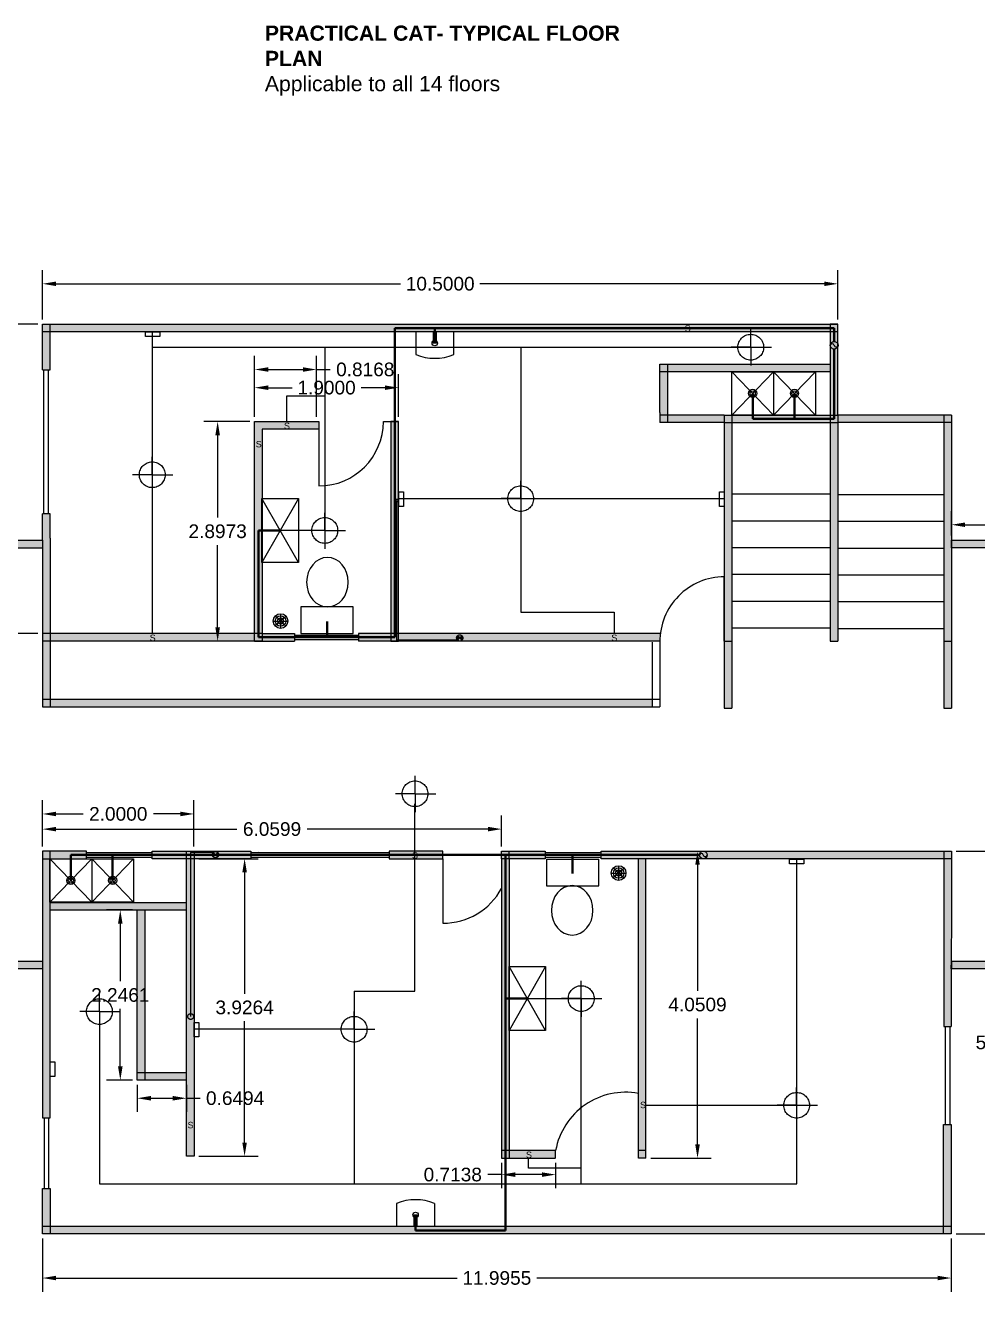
# Model space of a CAD drawing. Header units: inches. Extents: x 14 to 139, y -2 to 83.
# Drawn here: x 24.16 to 36.73, y 0.03 to 16.75 of the extents above; entities that cross this region are included whole.
import ezdxf

# ---------------------------------------------------------------- set-up
doc = ezdxf.new("R2010")
doc.units = ezdxf.units.IN
doc.header["$MEASUREMENT"] = 0
doc.header["$PDMODE"] = 3
doc.linetypes.add('ACAD_ISO02W100', pattern=[15, 12, -3])
doc.layers.add('Plumb-Cold-Supply', color=5, linetype='Continuous', lineweight=40)
for name, color, linetype in [('Services-Electrical', 1, 'ACAD_ISO02W100'), ('Services-Internet', 3, 'ACAD_ISO02W100'), ('Services-Water', 5, 'Continuous')]:
    doc.layers.add(name, color=color, linetype=linetype)
doc.styles.get("Standard").update_dxf_attribs({"font": 'arial.ttf'})
doc.dimstyles.get("Standard").update_dxf_attribs({"dimtxt": 0.18, "dimasz": 0.18, "dimexe": 0.18, "dimexo": 0.0625, "dimgap": 0.09, "dimtad": 0, "dimtih": 1, "dimtoh": 1, "dimdec": 4, "dimzin": 0, "dimdsep": 46, "dimtxsty": 'Standard', "dimcen": 0.09, "dimadec": 0, "dimazin": 0, "dimtfac": 1, "dimtdec": 4, "dimtofl": 0, "dimtmove": 0, "dimatfit": 3, "dimfxl": 1, "dimtolj": 1, "dimtzin": 0, "dimarcsym": 0})

# ---------------------------------------------------------------- blocks, each defined once
blk = doc.blocks.new('*D2')
at = {"color": 0, "lineweight": -2, "transparency": 16777216}
for p, q in [((24.387, 12.865), (24.387, 13.514)), ((34.887, 12.865), (34.887, 13.514)), ((24.567, 13.334), (29.112, 13.334)), ((34.707, 13.334), (30.162, 13.334))]:
    blk.add_line(p, q, dxfattribs=at)
at = {"color": 0, "transparency": 16777216}
for points in [[(24.567, 13.364), (24.567, 13.304), (24.387, 13.334)], [(34.707, 13.364), (34.707, 13.304), (34.887, 13.334)]]:
    blk.add_solid(points, dxfattribs=at)
at = {"layer": 'Defpoints', "color": 0, "transparency": 16777216}
for p in [(34.887, 13.334), (24.387, 12.802), (34.887, 12.802)]:
    blk.add_point(p, dxfattribs=at)
at = {"color": 0, "transparency": 16777216, "insert": (29.637, 13.334), "char_height": 0.18, "attachment_point": 5}
blk.add_mtext('\\A1;10.5000', dxfattribs=at)
blk = doc.blocks.new('*D9')
at = {"color": 0, "lineweight": -2, "transparency": 16777216}
for p, q in [((24.387, 0.733), (24.387, 0.032)), ((36.383, 0.733), (36.383, 0.032)), ((24.567, 0.212), (29.859, 0.212)), ((36.203, 0.212), (30.911, 0.212))]:
    blk.add_line(p, q, dxfattribs=at)
at = {"color": 0, "transparency": 16777216}
for points in [[(24.567, 0.242), (24.567, 0.182), (24.387, 0.212)], [(36.203, 0.242), (36.203, 0.182), (36.383, 0.212)]]:
    blk.add_solid(points, dxfattribs=at)
at = {"layer": 'Defpoints', "color": 0, "transparency": 16777216}
for p in [(24.387, 0.795), (36.383, 0.795), (36.383, 0.212)]:
    blk.add_point(p, dxfattribs=at)
at = {"color": 0, "transparency": 16777216, "insert": (30.385, 0.212), "char_height": 0.18, "attachment_point": 5}
blk.add_mtext('\\A1;11.9955', dxfattribs=at)
blk = doc.blocks.new('*D19')
at = {"color": 0, "lineweight": -2, "transparency": 16777216}
for p, q in [((27.125, 11.516), (26.519, 11.516)), ((26.699, 11.336), (26.699, 10.249)), ((26.699, 8.799), (26.699, 9.885)), ((27.125, 8.619), (26.519, 8.619))]:
    blk.add_line(p, q, dxfattribs=at)
at = {"color": 0, "transparency": 16777216}
for points in [[(26.669, 11.336), (26.729, 11.336), (26.699, 11.516)], [(26.669, 8.799), (26.729, 8.799), (26.699, 8.619)]]:
    blk.add_solid(points, dxfattribs=at)
at = {"layer": 'Defpoints', "color": 0, "transparency": 16777216}
for p in [(27.187, 11.516), (26.699, 8.619), (27.187, 8.619)]:
    blk.add_point(p, dxfattribs=at)
at = {"color": 0, "transparency": 16777216, "insert": (26.699, 10.067), "char_height": 0.18, "attachment_point": 5}
blk.add_mtext('\\A1;2.8973', dxfattribs=at)
blk = doc.blocks.new('*D20')
at = {"color": 0, "lineweight": -2, "transparency": 16777216}
for p, q in [((27.187, 11.578), (27.187, 12.383)), ((28.004, 11.578), (28.004, 12.383)), ((27.367, 12.203), (27.824, 12.203)), ((28.004, 12.203), (28.184, 12.203))]:
    blk.add_line(p, q, dxfattribs=at)
at = {"color": 0, "transparency": 16777216}
for points in [[(27.367, 12.233), (27.367, 12.173), (27.187, 12.203)], [(27.824, 12.233), (27.824, 12.173), (28.004, 12.203)]]:
    blk.add_solid(points, dxfattribs=at)
at = {"layer": 'Defpoints', "color": 0, "transparency": 16777216}
for p in [(28.004, 12.203), (27.187, 11.516), (28.004, 11.516)]:
    blk.add_point(p, dxfattribs=at)
at = {"color": 0, "transparency": 16777216, "insert": (28.648, 12.203), "char_height": 0.18, "attachment_point": 5}
blk.add_mtext('\\A1;0.8168', dxfattribs=at)
blk = doc.blocks.new('*D21')
at = {"color": 0, "lineweight": -2, "transparency": 16777216}
for p, q in [((27.187, 11.578), (27.187, 12.143)), ((29.087, 11.578), (29.087, 12.143)), ((27.367, 11.963), (27.682, 11.963)), ((28.907, 11.963), (28.592, 11.963))]:
    blk.add_line(p, q, dxfattribs=at)
at = {"color": 0, "transparency": 16777216}
for points in [[(27.367, 11.993), (27.367, 11.933), (27.187, 11.963)], [(28.907, 11.993), (28.907, 11.933), (29.087, 11.963)]]:
    blk.add_solid(points, dxfattribs=at)
at = {"layer": 'Defpoints', "color": 0, "transparency": 16777216}
for p in [(29.087, 11.963), (27.187, 11.516), (29.087, 11.516)]:
    blk.add_point(p, dxfattribs=at)
at = {"color": 0, "transparency": 16777216, "insert": (28.137, 11.963), "char_height": 0.18, "attachment_point": 5}
blk.add_mtext('\\A1;1.9000', dxfattribs=at)
blk = doc.blocks.new('*D22')
at = {"color": 0, "lineweight": -2, "transparency": 16777216}
for p, q in [((24.325, 12.802), (23.42, 12.802)), ((23.6, 12.622), (23.6, 10.942)), ((23.6, 8.899), (23.6, 10.579)), ((24.325, 8.719), (23.42, 8.719))]:
    blk.add_line(p, q, dxfattribs=at)
at = {"color": 0, "transparency": 16777216}
for points in [[(23.57, 12.622), (23.63, 12.622), (23.6, 12.802)], [(23.57, 8.899), (23.63, 8.899), (23.6, 8.719)]]:
    blk.add_solid(points, dxfattribs=at)
at = {"layer": 'Defpoints', "color": 0, "transparency": 16777216}
for p in [(24.387, 12.802), (23.6, 8.719), (24.387, 8.719)]:
    blk.add_point(p, dxfattribs=at)
at = {"color": 0, "transparency": 16777216, "insert": (23.6, 10.761), "char_height": 0.18, "attachment_point": 5}
blk.add_mtext('\\A1;4.0838', dxfattribs=at)
blk = doc.blocks.new('*D23')
at = {"color": 0, "lineweight": -2, "transparency": 16777216}
for p, q in [((36.448, 5.846), (37.27, 5.846)), ((37.09, 5.666), (37.09, 3.503)), ((37.09, 0.975), (37.09, 3.139)), ((36.448, 0.795), (37.27, 0.795))]:
    blk.add_line(p, q, dxfattribs=at)
at = {"color": 0, "transparency": 16777216}
for points in [[(37.06, 5.666), (37.12, 5.666), (37.09, 5.846)], [(37.06, 0.975), (37.12, 0.975), (37.09, 0.795)]]:
    blk.add_solid(points, dxfattribs=at)
at = {"layer": 'Defpoints', "color": 0, "transparency": 16777216}
for p in [(36.385, 5.846), (36.385, 0.795), (37.09, 0.795)]:
    blk.add_point(p, dxfattribs=at)
at = {"color": 0, "transparency": 16777216, "insert": (37.09, 3.321), "char_height": 0.18, "attachment_point": 5}
blk.add_mtext('\\A1;5.0509', dxfattribs=at)
blk = doc.blocks.new('*D24')
at = {"color": 0, "lineweight": -2, "transparency": 16777216}
for p, q in [((32.416, 5.846), (33.214, 5.846)), ((33.034, 5.666), (33.034, 4.003)), ((33.034, 1.975), (33.034, 3.639)), ((32.416, 1.795), (33.214, 1.795))]:
    blk.add_line(p, q, dxfattribs=at)
at = {"color": 0, "transparency": 16777216}
for points in [[(33.004, 5.666), (33.064, 5.666), (33.034, 5.846)], [(33.004, 1.975), (33.064, 1.975), (33.034, 1.795)]]:
    blk.add_solid(points, dxfattribs=at)
at = {"layer": 'Defpoints', "color": 0, "transparency": 16777216}
for p in [(32.353, 5.846), (33.034, 5.846), (32.353, 1.795)]:
    blk.add_point(p, dxfattribs=at)
at = {"color": 0, "transparency": 16777216, "insert": (33.034, 3.821), "char_height": 0.18, "attachment_point": 5}
blk.add_mtext('\\A1;4.0509', dxfattribs=at)
blk = doc.blocks.new('*D25')
at = {"color": 0, "lineweight": -2, "transparency": 16777216}
for p, q in [((30.447, 1.733), (30.447, 1.397)), ((31.161, 1.733), (31.161, 1.397)), ((30.447, 1.577), (30.267, 1.577)), ((30.981, 1.577), (30.627, 1.577))]:
    blk.add_line(p, q, dxfattribs=at)
at = {"color": 0, "transparency": 16777216}
for points in [[(30.627, 1.607), (30.627, 1.547), (30.447, 1.577)], [(30.981, 1.607), (30.981, 1.547), (31.161, 1.577)]]:
    blk.add_solid(points, dxfattribs=at)
at = {"layer": 'Defpoints', "color": 0, "transparency": 16777216}
for p in [(30.447, 1.795), (31.161, 1.795), (30.447, 1.577)]:
    blk.add_point(p, dxfattribs=at)
at = {"color": 0, "transparency": 16777216, "insert": (29.803, 1.577), "char_height": 0.18, "attachment_point": 5}
blk.add_mtext('\\A1;0.7138', dxfattribs=at)
blk = doc.blocks.new('*D26')
at = {"color": 0, "lineweight": -2, "transparency": 16777216}
for p, q in [((26.45, 5.746), (27.235, 5.746)), ((27.055, 5.566), (27.055, 3.965)), ((27.055, 2), (27.055, 3.601)), ((26.45, 1.82), (27.235, 1.82))]:
    blk.add_line(p, q, dxfattribs=at)
at = {"color": 0, "transparency": 16777216}
for points in [[(27.025, 5.566), (27.085, 5.566), (27.055, 5.746)], [(27.025, 2), (27.085, 2), (27.055, 1.82)]]:
    blk.add_solid(points, dxfattribs=at)
at = {"layer": 'Defpoints', "color": 0, "transparency": 16777216}
for p in [(26.387, 5.746), (27.055, 5.746), (26.387, 1.82)]:
    blk.add_point(p, dxfattribs=at)
at = {"color": 0, "transparency": 16777216, "insert": (27.055, 3.783), "char_height": 0.18, "attachment_point": 5}
blk.add_mtext('\\A1;3.9264', dxfattribs=at)
blk = doc.blocks.new('*D27')
at = {"color": 0, "lineweight": -2, "transparency": 16777216}
for p, q in [((25.575, 5.07), (25.234, 5.07)), ((25.414, 4.89), (25.414, 4.129)), ((25.414, 3.004), (25.414, 3.765)), ((25.575, 2.824), (25.234, 2.824))]:
    blk.add_line(p, q, dxfattribs=at)
at = {"color": 0, "transparency": 16777216}
for points in [[(25.384, 4.89), (25.444, 4.89), (25.414, 5.07)], [(25.384, 3.004), (25.444, 3.004), (25.414, 2.824)]]:
    blk.add_solid(points, dxfattribs=at)
at = {"layer": 'Defpoints', "color": 0, "transparency": 16777216}
for p in [(25.638, 5.07), (25.414, 2.824), (25.638, 2.824)]:
    blk.add_point(p, dxfattribs=at)
at = {"color": 0, "transparency": 16777216, "insert": (25.414, 3.947), "char_height": 0.18, "attachment_point": 5}
blk.add_mtext('\\A1;2.2461', dxfattribs=at)
blk = doc.blocks.new('*D28')
at = {"color": 0, "lineweight": -2, "transparency": 16777216}
for p, q in [((25.638, 2.762), (25.638, 2.405)), ((26.287, 2.762), (26.287, 2.405)), ((25.818, 2.585), (26.107, 2.585)), ((26.287, 2.585), (26.467, 2.585))]:
    blk.add_line(p, q, dxfattribs=at)
at = {"color": 0, "transparency": 16777216}
for points in [[(25.818, 2.615), (25.818, 2.555), (25.638, 2.585)], [(26.107, 2.615), (26.107, 2.555), (26.287, 2.585)]]:
    blk.add_solid(points, dxfattribs=at)
at = {"layer": 'Defpoints', "color": 0, "transparency": 16777216}
for p in [(25.638, 2.824), (26.287, 2.824), (26.287, 2.585)]:
    blk.add_point(p, dxfattribs=at)
at = {"color": 0, "transparency": 16777216, "insert": (26.93, 2.585), "char_height": 0.18, "attachment_point": 5}
blk.add_mtext('\\A1;0.6494', dxfattribs=at)
blk = doc.blocks.new('*D29')
at = {"color": 0, "lineweight": -2, "transparency": 16777216}
for p, q in [((24.387, 5.909), (24.387, 6.517)), ((26.387, 5.909), (26.387, 6.517)), ((24.567, 6.337), (24.922, 6.337)), ((26.207, 6.337), (25.852, 6.337))]:
    blk.add_line(p, q, dxfattribs=at)
at = {"color": 0, "transparency": 16777216}
for points in [[(24.567, 6.367), (24.567, 6.307), (24.387, 6.337)], [(26.207, 6.367), (26.207, 6.307), (26.387, 6.337)]]:
    blk.add_solid(points, dxfattribs=at)
at = {"layer": 'Defpoints', "color": 0, "transparency": 16777216}
for p in [(26.387, 6.337), (24.387, 5.846), (26.387, 5.846)]:
    blk.add_point(p, dxfattribs=at)
at = {"color": 0, "transparency": 16777216, "insert": (25.387, 6.337), "char_height": 0.18, "attachment_point": 5}
blk.add_mtext('\\A1;2.0000', dxfattribs=at)
blk = doc.blocks.new('*D30')
at = {"color": 0, "lineweight": -2, "transparency": 16777216}
for p, q in [((24.387, 5.909), (24.387, 6.317)), ((30.447, 5.909), (30.447, 6.317)), ((24.567, 6.137), (26.953, 6.137)), ((30.267, 6.137), (27.881, 6.137))]:
    blk.add_line(p, q, dxfattribs=at)
at = {"color": 0, "transparency": 16777216}
for points in [[(24.567, 6.167), (24.567, 6.107), (24.387, 6.137)], [(30.267, 6.167), (30.267, 6.107), (30.447, 6.137)]]:
    blk.add_solid(points, dxfattribs=at)
at = {"layer": 'Defpoints', "color": 0, "transparency": 16777216}
for p in [(30.447, 6.137), (24.387, 5.846), (30.447, 5.846)]:
    blk.add_point(p, dxfattribs=at)
at = {"color": 0, "transparency": 16777216, "insert": (27.417, 6.137), "char_height": 0.18, "attachment_point": 5}
blk.add_mtext('\\A1;6.0599', dxfattribs=at)
blk = doc.blocks.new('*D31')
at = {"color": 0, "lineweight": -2, "transparency": 16777216}
for p, q in [((36.387, 10.014), (36.387, 10.334)), ((38.386, 10.013), (38.386, 10.333)), ((36.567, 10.154), (36.932, 10.154)), ((38.206, 10.153), (37.842, 10.153))]:
    blk.add_line(p, q, dxfattribs=at)
at = {"color": 0, "transparency": 16777216}
for points in [[(36.567, 10.184), (36.567, 10.124), (36.387, 10.154)], [(38.206, 10.183), (38.206, 10.123), (38.386, 10.153)]]:
    blk.add_solid(points, dxfattribs=at)
at = {"layer": 'Defpoints', "color": 0, "transparency": 16777216}
for p in [(38.386, 10.153), (36.387, 9.951), (38.386, 9.951)]:
    blk.add_point(p, dxfattribs=at)
at = {"color": 0, "transparency": 16777216, "insert": (37.387, 10.154), "char_height": 0.18, "attachment_point": 5}
blk.add_mtext('\\A1;1.9993', dxfattribs=at)

msp = doc.modelspace()

# ---------------------------------------------------------------- hatches: boundary and pattern name
h = msp.add_hatch(color=256)
h.dxf.hatch_style = 1
h.paths.add_polyline_path([(34.78705, 12.80244), (33.38705, 12.80244), (24.48705, 12.80244), (24.48705, 12.70244), (33.38705, 12.70244), (34.78705, 12.70244)])
h.paths.add_polyline_path([(24.48705, 12.80244), (24.38705, 12.80244), (24.38705, 12.70244), (24.48705, 12.70244)])
h.paths.add_polyline_path([(24.48705, 12.70244), (24.38705, 12.70244), (24.38705, 12.19729), (24.48705, 12.19729)])
h.paths.add_polyline_path([(24.48705, 9.95139), (24.48649, 9.97561), (24.48649, 10.29731), (24.38705, 10.29731), (24.38705, 9.95139), (24.38705, 8.71861), (24.48705, 8.71861)])
h.paths.add_polyline_path([(27.18704, 8.71861), (24.48705, 8.71861), (24.48705, 8.61861), (27.18704, 8.61861)])
h.paths.add_polyline_path([(27.28704, 11.41592), (28.03704, 11.41592), (28.03704, 11.51592), (27.18704, 11.51592), (27.18704, 8.71861), (27.28704, 8.71861)])
h.paths.add_polyline_path([(27.28704, 8.71861), (27.18704, 8.71861), (27.18704, 8.61861), (27.28704, 8.61861)])
h.paths.add_polyline_path([(24.48705, 8.71861), (24.38705, 8.71861), (24.38705, 8.61861), (24.48705, 8.61861)])
h.paths.add_polyline_path([(24.48705, 8.61861), (24.38705, 8.61861), (24.38705, 7.85151), (24.48705, 7.85151)])
h.paths.add_polyline_path([(24.48705, 7.85151), (24.38705, 7.85151), (24.38705, 7.75151), (24.48705, 7.75151)])
h.paths.add_polyline_path([(32.43664, 7.85151), (31.40105, 7.85151), (24.48705, 7.85151), (24.48705, 7.75151), (31.40105, 7.75151), (32.43664, 7.75151)])
h.paths.add_polyline_path([(28.98704, 8.71861), (28.55854, 8.71861), (28.55854, 8.61861), (28.98704, 8.61861)])
h.paths.add_polyline_path([(29.08704, 8.71861), (28.98704, 8.71861), (28.98704, 8.61861), (29.08704, 8.61861)])
h.paths.add_polyline_path([(29.08704, 11.51592), (28.98704, 11.51592), (28.98704, 8.71861), (29.08704, 8.71861)])
h.paths.add_polyline_path([(32.54332, 8.71861), (29.08704, 8.71861), (29.08704, 8.61861), (32.53665, 8.61861, -0.02926313)])
h.paths.add_polyline_path([(34.88705, 12.70244), (34.78705, 12.70244), (34.78705, 11.60155), (34.88705, 11.60155)])
h.paths.add_polyline_path([(34.88705, 12.80244), (34.78705, 12.80244), (34.78705, 12.70244), (34.88705, 12.70244)])
h.paths.add_polyline_path([(34.78705, 11.60155), (33.48705, 11.60155), (33.48705, 11.50155), (34.78705, 11.50155)])
h.paths.add_polyline_path([(33.48705, 11.60155), (33.38705, 11.60155), (33.38705, 11.50155), (33.48705, 11.50155)])
h.paths.add_polyline_path([(34.88705, 11.60155), (34.78705, 11.60155), (34.78705, 11.50155), (34.88705, 11.50155)])
h.paths.add_polyline_path([(36.28705, 11.60155), (34.88705, 11.60155), (34.88705, 11.50155), (36.28705, 11.50155)])
h.paths.add_polyline_path([(36.38705, 11.60155), (36.28705, 11.60155), (36.28705, 11.50155), (36.38705, 11.50155)])
h.paths.add_polyline_path([(33.48705, 11.50155), (33.38705, 11.50155), (33.38705, 9.46861), (33.38781, 9.46861), (33.38705, 8.61861), (33.48705, 8.61861)])
h.paths.add_polyline_path([(34.88705, 11.50155), (34.78705, 11.50155), (34.78705, 8.61861), (34.88705, 8.61861)])
h.paths.add_polyline_path([(36.38705, 11.50155), (36.28705, 11.50155), (36.28705, 8.61866), (36.38705, 8.61866)])
h.paths.add_polyline_path([(33.48705, 8.61861), (33.38705, 8.61861), (33.38705, 7.73481), (33.48705, 7.73481)])
h.paths.add_polyline_path([(38.38639, 9.95139), (36.38705, 9.95139), (36.38705, 9.85139), (38.38637, 9.85139)])
h.paths.add_polyline_path([(36.28545, 5.84629), (31.7613, 5.84629), (31.7613, 5.74629), (36.2854, 5.74629)])
h.paths.add_polyline_path([(36.38545, 5.84629), (36.28545, 5.84629), (36.2854, 5.74629), (36.3854, 5.74629)])
h.paths.add_polyline_path([(36.3854, 5.74629), (36.2854, 5.74629), (36.28412, 3.53097), (36.38406, 3.53022), (36.38413, 3.53902)])
h.paths.add_polyline_path([(31.02183, 5.84629), (30.54699, 5.84629), (30.54699, 5.74629), (31.02183, 5.74629)])
h.paths.add_polyline_path([(30.54699, 5.84629), (30.44699, 5.84629), (30.44699, 5.74629), (30.54699, 5.74629)])
h.paths.add_polyline_path([(36.38255, 2.23906), (36.28338, 2.23906), (36.28261, 0.89537), (36.38255, 0.89537)])
h.paths.add_polyline_path([(36.38255, 0.89537), (36.28261, 0.89537), (36.28255, 0.79537), (36.38255, 0.79537)])
h.paths.add_polyline_path([(36.28261, 0.89537), (27.00962, 0.89537), (24.48705, 0.89537), (24.48705, 0.79537), (27.00962, 0.79537), (36.28255, 0.79537)])
h.paths.add_polyline_path([(30.54699, 5.74629), (30.44699, 5.74629), (30.44699, 1.89537), (30.54699, 1.89537)])
h.paths.add_polyline_path([(32.35314, 5.74629), (32.25314, 5.74629), (32.25314, 1.89537), (32.35314, 1.89537)])
h.paths.add_polyline_path([(32.35314, 1.89537), (32.25314, 1.89537), (32.25314, 1.79537), (32.35314, 1.79537)])
h.paths.add_polyline_path([(26.38703, 5.74629), (26.28703, 5.74629), (26.28703, 1.81994), (26.38703, 1.81994)])
h.paths.add_polyline_path([(25.73762, 5.07036), (25.63762, 5.07036), (25.63762, 2.92423), (25.73762, 2.92423)])
h.paths.add_polyline_path([(26.28703, 2.92423), (25.73762, 2.92423), (25.73762, 2.82423), (26.28703, 2.82423)])
h.paths.add_polyline_path([(25.73762, 2.92423), (25.63762, 2.92423), (25.63762, 2.82423), (25.73762, 2.82423)])
h.paths.add_polyline_path([(26.28703, 5.84629), (25.83446, 5.84629), (25.83446, 5.74629), (26.28703, 5.74629)])
h.paths.add_polyline_path([(26.38703, 5.84629), (26.28703, 5.84629), (26.28703, 5.74629), (26.38703, 5.74629)])
h.paths.add_polyline_path([(27.13601, 5.84629), (26.38703, 5.84629), (26.38703, 5.74629), (27.13601, 5.74629)])
h.paths.add_polyline_path([(24.96906, 5.84629), (24.48705, 5.84629), (24.48705, 5.74629), (24.96906, 5.74629)])
h.paths.add_polyline_path([(24.48705, 5.84629), (24.38705, 5.84629), (24.38705, 5.74629), (24.48705, 5.74629)])
h.paths.add_polyline_path([(24.48705, 5.74629), (24.38705, 5.74629), (24.38705, 4.39443), (24.38705, 4.29443), (24.38705, 2.32704), (24.48705, 2.32704), (24.48705, 4.29443)])
h.paths.add_polyline_path([(24.48705, 1.39517), (24.38705, 1.39517), (24.38705, 0.89537), (24.48705, 0.89537)])
h.paths.add_polyline_path([(24.48705, 0.89537), (24.38705, 0.89537), (24.38705, 0.79537), (24.48705, 0.79537)])
h.paths.add_polyline_path([(31.1608, 1.89537), (30.54699, 1.89537), (30.54699, 1.79537), (31.1608, 1.79537)])
h.paths.add_polyline_path([(30.54699, 1.89537), (30.44699, 1.89537), (30.44699, 1.79537), (30.54699, 1.79537)])
h.paths.add_polyline_path([(29.67291, 5.84629), (28.96412, 5.84629), (28.96412, 5.74629), (29.67291, 5.74629)])
h.paths.add_polyline_path([(36.28654, 7.73481), (36.38654, 7.73481), (36.38705, 8.61861), (36.28705, 8.61861)])
h = msp.add_hatch(color=256)
h.dxf.hatch_style = 1
h.paths.add_polyline_path([(29.56587, 12.58682, -0.15066439), (29.58587, 12.58066), (29.58587, 12.70131), (29.54587, 12.70131), (29.54587, 12.58066, -0.15066439)])
h.paths.add_polyline_path([(29.58587, 12.55131), (29.58587, 12.58066, 0.15066439), (29.56587, 12.58682, 0.15066439), (29.54587, 12.58066), (29.54587, 12.55131)])
h = msp.add_hatch(color=256)
h.dxf.hatch_style = 1
h.paths.add_polyline_path([(32.63811, 12.17325), (32.53811, 12.17325), (32.53811, 11.63602), (32.53811, 11.60155), (32.63811, 11.60155), (32.63811, 11.63602)])
h.paths.add_polyline_path([(32.63811, 12.27325), (32.53811, 12.27325), (32.53811, 12.17325), (32.63811, 12.17325)])
h.paths.add_polyline_path([(34.78424, 12.27325), (32.63811, 12.27325), (32.63811, 12.17325), (33.48705, 12.17325), (33.48705, 12.17375), (34.58948, 12.17375), (34.78424, 12.17325)])
h.paths.add_polyline_path([(32.63811, 11.60155), (32.53811, 11.60155), (32.53811, 11.50155), (32.63811, 11.50155)])
h.paths.add_polyline_path([(33.38705, 11.60155), (32.63811, 11.60155), (32.63811, 11.50155), (33.38705, 11.50155)])
h = msp.add_hatch(color=256)
h.dxf.hatch_style = 1
h.paths.add_polyline_path([(24.38705, 9.95139), (22.38705, 9.95139), (22.38705, 9.85139), (24.38705, 9.85139)])
h.paths.add_polyline_path([(24.38705, 4.39443), (22.38705, 4.39443), (22.38705, 4.29443), (24.38705, 4.29443)])
h.paths.add_polyline_path([(38.38512, 4.39397), (36.38482, 4.39443), (36.38482, 4.29443), (38.3851, 4.29397)])
h = msp.add_hatch(color=256)
h.dxf.hatch_style = 1
h.paths.add_polyline_path([(27.71554, 8.71861), (27.28704, 8.71861), (27.28704, 8.61861), (27.71554, 8.61861)])
h = msp.add_hatch(color=7)
h.dxf.hatch_style = 1
h.paths.add_polyline_path([(29.86596, 8.63068), (29.89511, 8.65983), (29.86596, 8.68898)])
h.paths.add_polyline_path([(29.89511, 8.65983), (29.92426, 8.63068), (29.92426, 8.68898)])
h = msp.add_hatch(color=7)
h.dxf.hatch_style = 1
h.paths.add_polyline_path([(26.64205, 5.76991), (26.6712, 5.79906), (26.64205, 5.82821)])
h.paths.add_polyline_path([(26.6712, 5.79906), (26.70035, 5.76991), (26.70035, 5.82821)])
h = msp.add_hatch(color=256)
h.dxf.hatch_style = 1
h.paths.add_polyline_path([(26.28703, 5.07036), (26.28703, 5.17036), (25.71694, 5.17036), (25.71694, 5.15587), (24.61451, 5.15587), (24.61451, 5.17036), (24.48705, 5.17036), (24.48705, 5.07036)])
h = msp.add_hatch(color=256)
h.dxf.hatch_style = 1
h.paths.add_polyline_path([(26.28703, 5.17036), (24.48705, 5.17036), (24.48705, 5.07036), (26.28703, 5.07036)])
h = msp.add_hatch(color=256)
h.dxf.hatch_style = 1
h.paths.add_polyline_path([(29.31236, 1.00985, -0.15066439), (29.29236, 1.01602), (29.29236, 0.89537), (29.33236, 0.89537), (29.33236, 1.01602, -0.15066439)])
h.paths.add_polyline_path([(29.29236, 1.04537), (29.29236, 1.01602, 0.15066439), (29.31236, 1.00985, 0.15066439), (29.33236, 1.01602), (29.33236, 1.04537)])

# ---------------------------------------------------------------- linework, layer by layer
for p, q in [((24.38705, 12.80244), (33.38705, 12.80244)), ((24.38705, 12.19729), (24.38705, 12.80244)), ((24.38705, 12.70244), (33.38705, 12.70244)), ((24.48705, 12.19729), (24.48705, 12.80244)), ((33.38705, 12.80244), (34.88705, 12.80244)), ((33.38705, 12.70244), (34.88705, 12.70244)), ((29.31587, 12.70131), (29.31587, 12.40131)), ((29.54587, 12.70131), (29.54587, 12.55131)), ((29.58587, 12.55131), (29.54587, 12.55131)), ((29.58587, 12.70131), (29.58587, 12.55131)), ((29.81587, 12.40131), (29.81587, 12.70131)), ((32.63811, 12.27325), (32.63811, 11.63602)), ((24.38705, 12.19729), (24.48705, 12.19729)), ((24.40649, 10.29731), (24.40649, 12.19729)), ((24.46649, 10.29731), (24.46649, 12.19729)), ((33.48705, 12.17375), (34.03826, 11.60155)), ((34.03826, 12.17375), (33.48705, 11.60155)), ((34.03826, 12.17375), (34.03826, 11.60155)), ((34.58948, 12.17375), (34.03826, 11.60155)), ((34.03826, 12.17375), (34.58948, 11.60155)), ((32.53811, 11.63602), (32.53811, 11.50155)), ((33.38705, 11.60155), (32.53811, 11.60155)), ((32.63811, 11.63602), (32.63811, 11.50155)), ((33.38705, 11.60155), (33.38705, 8.61861)), ((33.38705, 11.60155), (34.88705, 11.60155)), ((33.48705, 11.60155), (33.48705, 8.61861)), ((34.78705, 11.60155), (34.78705, 8.61861)), ((34.88705, 11.60155), (34.88705, 8.61861)), ((36.38705, 11.60155), (34.88705, 11.60155)), ((36.28705, 11.60155), (36.28705, 8.61861)), ((36.38705, 11.60155), (36.38705, 8.61861)), ((28.03704, 11.51592), (28.03704, 10.66592)), ((28.88704, 11.51592), (29.08704, 11.51592)), ((33.38705, 11.50155), (32.53811, 11.50155)), ((33.38705, 11.50155), (34.88705, 11.50155)), ((36.38705, 11.50155), (34.88705, 11.50155)), ((33.48705, 10.5605), (34.78705, 10.5605)), ((34.88705, 10.5537), (36.28705, 10.5537)), ((27.76627, 10.49937), (27.28416, 9.6546)), ((27.76627, 9.6546), (27.28416, 10.49937)), ((24.38705, 9.95139), (24.38705, 10.29731)), ((24.4791, 10.29731), (24.38705, 10.29731)), ((24.48649, 10.29731), (24.38705, 10.29731)), ((24.48649, 9.97561), (24.48649, 10.29731)), ((33.48705, 10.20697), (34.78705, 10.20697)), ((34.88705, 10.2002), (36.28705, 10.2002)), ((22.38705, 9.95139), (24.38705, 9.95139)), ((24.38705, 9.95139), (24.38705, 8.61861)), ((24.38705, 9.95139), (24.38705, 9.85139)), ((24.48649, 9.97561), (24.48705, 9.95139)), ((24.48705, 9.95139), (24.48705, 8.61861)), ((36.38705, 9.95139), (36.38705, 9.85139)), ((22.38705, 9.85139), (24.38705, 9.85139)), ((33.48705, 9.85347), (34.78705, 9.85347)), ((34.88705, 9.8467), (36.28705, 9.8467)), ((33.38705, 8.61861), (33.38781, 9.46861)), ((33.38781, 9.46861), (33.38705, 9.46861)), ((33.48705, 9.49997), (34.78705, 9.49997)), ((34.88705, 9.4932), (36.28705, 9.4932)), ((33.48705, 9.14647), (34.78705, 9.14647)), ((34.88705, 9.1397), (36.28705, 9.1397)), ((27.43336, 8.88233), (27.62663, 8.88233)), ((27.60368, 8.94608), (27.45632, 8.82101)), ((27.4623, 8.95252), (27.5977, 8.81458)), ((27.53024, 8.98019), (27.52976, 8.78691)), ((27.28704, 8.71861), (24.38705, 8.71861)), ((27.28704, 8.71861), (27.71554, 8.71861)), ((27.71554, 8.71861), (27.71554, 8.61861)), ((27.71554, 8.69861), (28.55854, 8.69861)), ((27.79664, 8.71861), (28.48769, 8.71861)), ((32.54332, 8.71861), (28.55854, 8.71861)), ((28.55854, 8.71861), (28.55854, 8.61861)), ((33.48705, 8.79297), (34.78705, 8.79297)), ((34.88705, 8.7862), (36.28705, 8.7862)), ((24.38705, 8.61861), (24.38705, 7.75151)), ((27.28704, 8.61861), (24.38705, 8.61861)), ((24.48705, 8.61861), (24.48705, 7.75151)), ((27.18704, 8.61861), (27.28704, 8.61861)), ((27.28704, 8.61861), (27.28704, 8.61861)), ((27.28704, 8.61861), (27.71554, 8.61861)), ((27.71554, 8.63861), (28.55854, 8.63861)), ((32.53665, 8.61861), (28.55854, 8.61861)), ((32.43664, 8.60592), (32.43664, 7.75151)), ((32.53664, 8.60592), (32.53664, 7.75151)), ((33.38705, 8.61861), (33.48705, 8.61861)), ((33.38705, 8.61861), (33.38705, 7.73481)), ((33.48705, 8.61861), (33.48705, 7.73481)), ((34.78705, 8.61861), (34.88705, 8.61861)), ((36.28705, 8.61866), (36.38705, 8.61866)), ((24.38705, 7.85151), (31.40105, 7.85151)), ((24.38705, 7.75151), (31.40105, 7.75151)), ((31.40105, 7.85151), (32.53664, 7.85151)), ((31.40105, 7.75151), (32.53664, 7.75151)), ((33.38705, 7.73481), (33.48705, 7.73481)), ((33.38705, 7.73481), (33.48705, 7.73481)), ((36.28654, 7.73481), (36.38654, 7.73481)), ((24.48582, 5.74597), (25.03703, 5.17376)), ((25.03703, 5.74597), (24.48582, 5.17376)), ((24.96906, 5.82629), (25.83446, 5.82629)), ((24.96906, 5.76629), (25.83446, 5.76629)), ((25.03703, 5.74597), (25.03703, 5.17376)), ((25.58825, 5.74597), (25.03703, 5.17376)), ((25.03703, 5.74597), (25.58825, 5.17376)), ((26.38703, 5.83714), (26.38703, 3.40846)), ((27.13601, 5.82629), (28.96412, 5.82629)), ((27.13601, 5.76629), (28.96412, 5.76629)), ((27.24345, 5.84629), (27.24345, 5.84629)), ((28.96412, 5.82973), (28.96412, 5.74629)), ((29.67291, 5.74629), (29.67291, 4.89629)), ((30.54699, 5.74629), (30.54699, 5.84629)), ((31.02183, 5.82629), (31.7613, 5.82629)), ((31.02183, 5.76629), (31.7613, 5.76629)), ((31.04061, 5.74163), (31.73166, 5.74163)), ((32.25314, 1.79537), (32.25314, 5.74629)), ((32.35314, 1.79537), (32.35314, 5.74629)), ((31.89589, 5.55588), (32.08916, 5.55588)), ((32.06621, 5.61963), (31.91884, 5.49456)), ((31.92482, 5.62606), (32.06022, 5.48812)), ((31.99277, 5.65373), (31.99228, 5.46045)), ((24.48705, 5.17036), (26.28703, 5.17036)), ((24.48705, 5.07036), (26.28703, 5.07036)), ((25.73762, 5.07036), (26.28703, 5.07036)), ((29.67291, 4.89629), (29.69699, 4.89629)), ((24.38705, 4.39443), (24.38705, 4.29443)), ((36.38482, 4.39443), (36.38482, 4.29443)), ((31.02909, 4.32423), (30.54699, 3.47947)), ((31.02909, 3.47947), (30.54699, 4.32423)), ((36.38456, 4.29443), (36.3848, 4.29443)), ((36.30406, 3.53067), (36.30406, 2.23906)), ((36.36406, 3.53052), (36.36406, 2.23906)), ((36.38413, 3.53902), (36.38406, 3.53022)), ((25.63762, 2.92423), (26.28703, 2.92423)), ((24.40705, 2.32704), (24.40705, 1.39517)), ((24.46705, 2.32704), (24.46705, 1.39517)), ((32.35314, 1.89537), (32.25314, 1.89537)), ((32.35314, 1.79537), (32.25314, 1.79537)), ((29.06236, 1.19537), (29.06236, 0.89537)), ((29.56236, 1.19537), (29.56236, 0.89537)), ((29.29236, 0.89537), (29.29236, 1.04537)), ((29.29236, 1.04537), (29.33236, 1.04537)), ((29.33236, 0.89537), (29.33236, 1.04537)), ((29.56236, 0.89537), (29.86236, 0.89537))]:
    msp.add_line(p, q)
for points in [[(34.78705, 12.80244), (34.78705, 11.60155), (34.88705, 11.60155), (34.88705, 12.80244)], [(33.48705, 12.17375), (34.58948, 12.17375), (34.58948, 11.60155), (33.48705, 11.60155)], [(29.08704, 8.61861), (29.08704, 11.51592), (28.98704, 11.51592), (28.98704, 8.61861)], [(27.76627, 10.49937), (27.76627, 9.6546), (27.28416, 9.6546), (27.28416, 10.49937)], [(24.48582, 5.74597), (25.58825, 5.74597), (25.58825, 5.17376), (24.48582, 5.17376)], [(25.83446, 5.74629), (25.83446, 5.84629), (27.13601, 5.84629), (27.13601, 5.74629)], [(29.67291, 5.74629), (29.67291, 5.84629), (28.96412, 5.84629), (28.96412, 5.74629)], [(24.38705, 4.39443), (24.38705, 4.29443), (22.38705, 4.29443), (22.38705, 4.39443)], [(31.02909, 4.32423), (31.02909, 3.47947), (30.54699, 3.47947), (30.54699, 4.32423)]]:
    msp.add_lwpolyline(points, close=True)
for points in [[(32.53811, 11.63602), (32.53811, 12.27325), (34.78424, 12.27325), (34.78424, 12.17325), (32.53811, 12.17325)], [(27.18704, 8.61861), (27.18704, 11.51592), (28.03704, 11.51592), (28.03704, 11.41592), (27.28704, 11.41592), (27.28704, 8.61861)], [(38.38637, 9.85139), (38.38639, 9.95139), (38.38705, 9.85139), (36.38705, 9.85139), (36.38705, 9.95139), (38.38705, 9.95139)], [(28.48769, 8.71861), (28.48769, 9.07034), (27.79664, 9.07034), (27.79664, 8.71861)], [(36.28705, 8.61866), (36.28654, 7.73481)], [(36.28705, 8.61861), (36.38705, 8.61861), (36.38654, 7.73481)], [(24.38705, 5.74629), (24.96906, 5.74629), (24.96906, 5.84629), (24.38705, 5.84629), (24.38705, 4.29443), (24.38705, 2.32704), (24.48705, 2.32704), (24.48705, 4.29443), (24.48705, 5.84629)], [(26.38703, 5.83714), (26.38703, 1.81994), (26.28703, 1.81994), (26.28703, 5.83714)], [(30.44699, 5.74629), (30.44699, 5.84629), (31.02183, 5.84629), (31.02183, 5.74629), (30.44699, 5.74629), (30.44699, 1.79537), (30.54699, 1.79537)], [(30.54699, 5.74629), (30.54699, 1.79537), (31.1608, 1.79537)], [(31.04061, 5.74163), (31.04061, 5.38989), (31.73166, 5.38989), (31.73166, 5.74163)], [(36.38545, 5.74629), (31.7613, 5.74629), (31.7613, 5.84629), (36.38545, 5.84629)], [(36.28545, 5.84629), (36.28412, 3.53097), (36.38406, 3.53022)], [(36.38545, 5.84629), (36.38413, 3.53902)], [(26.28703, 2.82423), (25.63762, 2.82423), (25.63762, 5.07036), (25.73762, 5.07036), (25.73762, 2.82423)], [(36.38456, 4.29443), (36.38482, 4.39443), (38.38512, 4.39397), (38.3851, 4.29397), (36.3848, 4.29443)], [(36.28255, 0.79543), (36.28338, 2.23906), (36.38255, 2.23906), (36.38255, 0.79537), (27.00962, 0.79537), (24.38705, 0.79537), (24.38705, 1.39517), (24.48705, 1.39517), (24.48705, 0.79537)], [(31.1608, 1.79912), (31.1608, 1.89537), (30.44699, 1.89537)], [(24.38705, 0.89537), (27.00962, 0.89537), (36.38255, 0.89537)]]:
    msp.add_lwpolyline(points)
for centre, radius in [((29.56587, 12.55131), 0.03552), ((33.76266, 11.88765), 0.05404), ((33.76266, 11.88765), 0.03414), ((34.31387, 11.88765), 0.05404), ((34.31387, 11.88765), 0.03414), ((27.53, 8.88355), 0.09664), ((27.53, 8.88355), 0.06944), ((27.53, 8.88355), 0.03918), ((27.53, 8.88355), 0.01554), ((31.99252, 5.55709), 0.09664), ((31.99252, 5.55709), 0.06944), ((31.99252, 5.55709), 0.03918), ((31.99252, 5.55709), 0.01554), ((24.76143, 5.45987), 0.05404), ((24.76143, 5.45987), 0.03414), ((25.31264, 5.45987), 0.05404), ((25.31264, 5.45987), 0.03414), ((29.31236, 1.04537), 0.03552)]:
    msp.add_circle(centre, radius)
for centre, radius, start, end in [((29.56587, 12.99142), 0.64088, 247.040105, 292.959895), ((28.03704, 11.51592), 0.85, 270, 0), ((33.39357, 8.61168), 0.85695, 90.385201, 180.385201), ((29.68495, 5.75833), 0.86212, 269.199783, 332.117675), ((32.08385, 1.72608), 0.93844, 79.607238, 169.607238), ((29.31236, 0.60526), 0.64088, 67.040105, 112.959895)]:
    msp.add_arc(centre, radius, start, end)
at = {"extrusion": (0, 0, -1)}
for centre, major_axis in [((28.14858, 9.3961), (0, -0.32669)), ((31.37972, 5.06413), (0, 0.32669))]:
    msp.add_ellipse(centre, major_axis=major_axis, ratio=0.84004965, start_param=-1.57079633, end_param=4.71238898, dxfattribs=at)
at = {"layer": 'Plumb-Cold-Supply'}
for p, q in [((29.03647, 8.66994), (29.03647, 12.74898)), ((29.03647, 12.74898), (29.56522, 12.74898)), ((34.83801, 12.74898), (29.56522, 12.74898)), ((29.56522, 12.74898), (29.56575, 12.58682)), ((34.83801, 12.57393), (34.83801, 12.74898)), ((34.83746, 11.55103), (34.83746, 12.47213)), ((33.76266, 11.88765), (33.76266, 11.55103)), ((34.31387, 11.88765), (34.31387, 11.55103)), ((33.76266, 11.55103), (34.83746, 11.55103)), ((27.52522, 10.07699), (27.23911, 10.07699)), ((27.23911, 10.07699), (27.23911, 8.66994)), ((28.14489, 8.87927), (28.14489, 8.66994)), ((27.23911, 8.66994), (29.03647, 8.66994)), ((24.76143, 5.45987), (24.76143, 5.79827)), ((24.76143, 5.79827), (25.31264, 5.79827)), ((25.31264, 5.45987), (25.31264, 5.79827)), ((25.31264, 5.79827), (33.05934, 5.7972)), ((30.49984, 0.84162), (30.50052, 5.79755)), ((31.38356, 5.79743), (31.38356, 5.55113)), ((30.78804, 3.90185), (30.50026, 3.90185)), ((29.31171, 1.04537), (29.31171, 0.84162)), ((29.31171, 0.84162), (30.49984, 0.84162))]:
    msp.add_line(p, q, dxfattribs=at)
at = {"layer": 'Services-Electrical'}
for p, q in [((25.83704, 8.71861), (25.83704, 12.70244)), ((33.73655, 12.49733), (33.73655, 12.73204)), ((25.83704, 12.49869), (33.73886, 12.49869)), ((28.11395, 12.49869), (28.11395, 11.85011)), ((30.69994, 12.49869), (30.69994, 9.00145)), ((33.73655, 12.49733), (33.47747, 12.49733)), ((33.73655, 12.49733), (34.00997, 12.49733)), ((33.73655, 12.49733), (33.73655, 12.2552)), ((28.11395, 11.85011), (27.60638, 11.85011)), ((27.60638, 11.85011), (27.60638, 11.51592)), ((28.11395, 11.85011), (28.11395, 10.07994)), ((25.83595, 10.81378), (25.83595, 11.04849)), ((25.83595, 10.81378), (25.57687, 10.81378)), ((25.83595, 10.81378), (26.10936, 10.81378)), ((25.83595, 10.81378), (25.83595, 10.57165)), ((30.6995, 10.49847), (30.6995, 10.73319)), ((29.08704, 10.49839), (30.69994, 10.49839)), ((30.6995, 10.49847), (30.44042, 10.49847)), ((30.6995, 10.49847), (30.97292, 10.49847)), ((30.6995, 10.49847), (30.6995, 10.25635)), ((30.97292, 10.49847), (33.38705, 10.49847)), ((28.11371, 10.07855), (28.11371, 10.31326)), ((28.11395, 10.07994), (27.52522, 10.07994)), ((28.11371, 10.07855), (27.85463, 10.07855)), ((28.11371, 10.07855), (28.38713, 10.07855)), ((28.11371, 10.07855), (28.11371, 9.83642)), ((30.69994, 9.00145), (31.93474, 9.00145)), ((31.93474, 9.00145), (31.93474, 8.71861)), ((29.30451, 6.6043), (29.30451, 6.83901)), ((29.30451, 6.6043), (29.04543, 6.6043)), ((29.30451, 6.6043), (29.57792, 6.6043)), ((29.30451, 6.6043), (29.30451, 6.36217)), ((29.30283, 5.84629), (29.30283, 6.46868)), ((29.30283, 5.74629), (29.30283, 5.84629)), ((29.30283, 4), (29.30283, 5.74629)), ((34.34328, 1.4547), (34.34328, 5.74629)), ((31.49861, 3.9001), (31.49861, 4.13481)), ((25.13807, 3.72884), (25.13807, 3.96355)), ((28.5, 4), (28.5, 1.4547)), ((28.5, 4), (29.30283, 4)), ((30.78804, 3.90185), (31.5, 3.90185)), ((31.49861, 3.9001), (31.23953, 3.9001)), ((31.49861, 3.9001), (31.77203, 3.9001)), ((31.49861, 3.9001), (31.49861, 3.65797)), ((31.5, 1.4547), (31.5, 4)), ((25.13807, 3.72884), (24.87899, 3.72884)), ((25.13807, 3.72884), (25.41149, 3.72884)), ((25.13807, 3.72884), (25.13807, 3.48671)), ((25.13867, 3.72978), (25.13867, 1.4547)), ((28.50058, 3.49537), (28.50058, 3.73008)), ((28.5, 3.49668), (26.38703, 3.49668)), ((28.50058, 3.49537), (28.2415, 3.49537)), ((28.50058, 3.49537), (28.774, 3.49537)), ((28.50058, 3.49537), (28.50058, 3.25324)), ((34.34284, 2.49189), (34.34284, 2.7266)), ((32.35314, 2.49449), (34.34328, 2.49449)), ((34.34284, 2.49189), (34.08376, 2.49189)), ((34.34284, 2.49189), (34.61626, 2.49189)), ((34.34284, 2.49189), (34.34284, 2.24976)), ((30.80451, 1.66186), (30.80451, 1.79537)), ((31.5, 1.66186), (30.80451, 1.66186)), ((25.13867, 1.4547), (34.34328, 1.4547))]:
    msp.add_line(p, q, dxfattribs=at)
for points in [[(25.7475, 12.69917), (25.93809, 12.69917), (25.93809, 12.63764), (25.7475, 12.63764)], [(29.15265, 10.58669), (29.15265, 10.39611), (29.09112, 10.39611), (29.09112, 10.58669)], [(33.38697, 10.58722), (33.38697, 10.39663), (33.32543, 10.39663), (33.32543, 10.58722)], [(34.24627, 5.7404), (34.43686, 5.7404), (34.43686, 5.67886), (34.24627, 5.67886)], [(26.44972, 3.58642), (26.44972, 3.39583), (26.38818, 3.39583), (26.38818, 3.58642)], [(24.54858, 3.06417), (24.54858, 2.87358), (24.48705, 2.87358), (24.48705, 3.06417)]]:
    msp.add_lwpolyline(points, close=True, dxfattribs=at)
for centre in [(33.73655, 12.49733), (25.83595, 10.81378), (30.6995, 10.49847), (28.11371, 10.07855), (29.30451, 6.6043), (31.49861, 3.9001), (25.13807, 3.72884), (28.50058, 3.49537), (34.34284, 2.49189)]:
    msp.add_circle(centre, 0.17017, dxfattribs=at)
at = {"layer": 'Services-Internet'}
for p, q in [((29.06293, 8.63068), (29.06293, 10.47354)), ((29.86596, 8.63068), (29.06293, 8.63068)), ((29.89511, 8.65983), (29.86596, 8.68898)), ((29.86596, 8.68898), (29.86596, 8.63068)), ((29.89511, 8.65983), (29.86596, 8.63068)), ((29.89511, 8.65983), (29.92426, 8.68898)), ((29.89511, 8.65983), (29.92426, 8.63068)), ((29.92426, 8.68898), (29.92426, 8.63068)), ((26.64205, 5.82821), (26.34283, 5.82821)), ((26.34283, 5.82821), (26.34283, 3.66335)), ((26.6712, 5.79906), (26.64205, 5.82821)), ((26.64205, 5.82821), (26.64205, 5.76991)), ((26.6712, 5.79906), (26.64205, 5.76991)), ((26.6712, 5.79906), (26.70035, 5.82821)), ((26.6712, 5.79906), (26.70035, 5.76991)), ((26.70035, 5.82821), (26.70035, 5.76991))]:
    msp.add_line(p, q, dxfattribs=at)
for centre, radius in [((29.06293, 10.47354), 0.01781), ((29.89511, 8.65983), 0.04122), ((26.6712, 5.79906), 0.04122), ((26.34283, 3.66335), 0.03809)]:
    msp.add_circle(centre, radius, dxfattribs=at)
at = {"layer": 'Services-Water'}
for centre in [(34.83795, 12.52303), (33.11025, 5.7972)]:
    msp.add_circle(centre, 0.0509, dxfattribs=at)
for centre, radius, start, end in [((34.8125, 12.51617), 0.02636, 9.63351, 164.931779), ((34.8634, 12.52732), 0.02581, 189.575919, 350.424081), ((33.0848, 5.79034), 0.02636, 9.63351, 164.931779), ((33.1357, 5.80149), 0.02581, 189.575919, 350.424081)]:
    msp.add_arc(centre, radius, start, end, dxfattribs=at)

# ---------------------------------------------------------------- texts
at = {"insert": (27.32283, 16.7425), "char_height": 0.2, "attachment_point": 1}
msp.add_mtext_dynamic_manual_height_columns('{\\fArial|b1|i0|c0|p34;PRACTICAL CAT- TYPICAL FLOOR PLAN\\P}Applicable to all 14 floors', width=5, gutter_width=1, heights=[0], dxfattribs=at)
at = {"layer": 'Services-Electrical', "char_height": 0.08462, "attachment_point": 7, "rotation": 0.0408}
for insert in [(32.86544, 12.70244), (27.57491, 11.41592), (27.20228, 11.17385), (25.80248, 8.61861), (31.89621, 8.61861), (29.26522, 5.74629), (32.27524, 2.4529), (26.30172, 2.18763), (30.76941, 1.79537)]:
    msp.add_mtext_dynamic_manual_height_columns('S', width=0.0738644, gutter_width=0.4231, heights=[0], dxfattribs=dict(at, insert=insert))

# ---------------------------------------------------------------- dimensions: what is measured, and where the dimension line sits
for base, p1, p2, picture, middle in [((34.88705, 13.33363), (24.38705, 12.80244), (34.88705, 12.80244), '*D2', (29.63705, 13.33363)), ((28.00385, 12.20319), (27.18704, 11.51592), (28.00385, 11.51592), '*D20', (28.64766, 12.20319)), ((29.08704, 11.96265), (27.18704, 11.51592), (29.08704, 11.51592), '*D21', (28.13704, 11.96265)), ((26.38703, 6.33739), (24.38705, 5.84629), (26.38703, 5.84629), '*D29', (25.38704, 6.33739)), ((30.44699, 6.13702), (24.38705, 5.84629), (30.44699, 5.84629), '*D30', (27.41702, 6.13702)), ((26.28703, 2.58534), (25.63762, 2.82423), (26.28703, 2.82423), '*D28', (26.93029, 2.58534)), ((30.44699, 1.57715), (31.1608, 1.79537), (30.44699, 1.79537), '*D25', (29.80317, 1.57715)), ((36.38255, 0.21215), (24.38705, 0.79537), (36.38255, 0.79537), '*D9', (30.3848, 0.21215))]:
    dim = msp.add_linear_dim(base=base, p1=p1, p2=p2, dimstyle='Standard')
    dim.commit()
    dim.dimension.update_dxf_attribs({"geometry": picture, "text_midpoint": middle})
for base, p1, p2, picture, middle in [((23.60003, 8.71861), (24.38705, 12.80244), (24.38705, 8.71861), '*D22', (23.60003, 10.76052)), ((26.69865, 8.61861), (27.18704, 11.51592), (27.18704, 8.61861), '*D19', (26.69865, 10.06726)), ((27.055131, 5.746293), (26.387026, 1.819937), (26.387026, 5.746293), '*D26', (27.055131, 3.783115)), ((33.03382, 5.84629), (32.35314, 1.79537), (32.35314, 5.84629), '*D24', (33.03382, 3.82083)), ((37.09019, 0.79537), (36.38545, 5.84629), (36.38545, 0.79537), '*D23', (37.09019, 3.32083)), ((25.41431, 2.82423), (25.63762, 5.07036), (25.63762, 2.82423), '*D27', (25.41431, 3.94729))]:
    dim = msp.add_linear_dim(base=base, p1=p1, p2=p2, angle=90, dimstyle='Standard')
    dim.commit()
    dim.dimension.update_dxf_attribs({"geometry": picture, "text_midpoint": middle})
dim = msp.add_aligned_dim(p1=(36.38705, 9.95139), p2=(38.38639, 9.95094), distance=0.20241, dimstyle='Standard')
dim.commit()
dim.dimension.update_dxf_attribs({"geometry": '*D31', "text_midpoint": (37.38677, 10.15358)})

doc.saveas('drawing.dxf')
